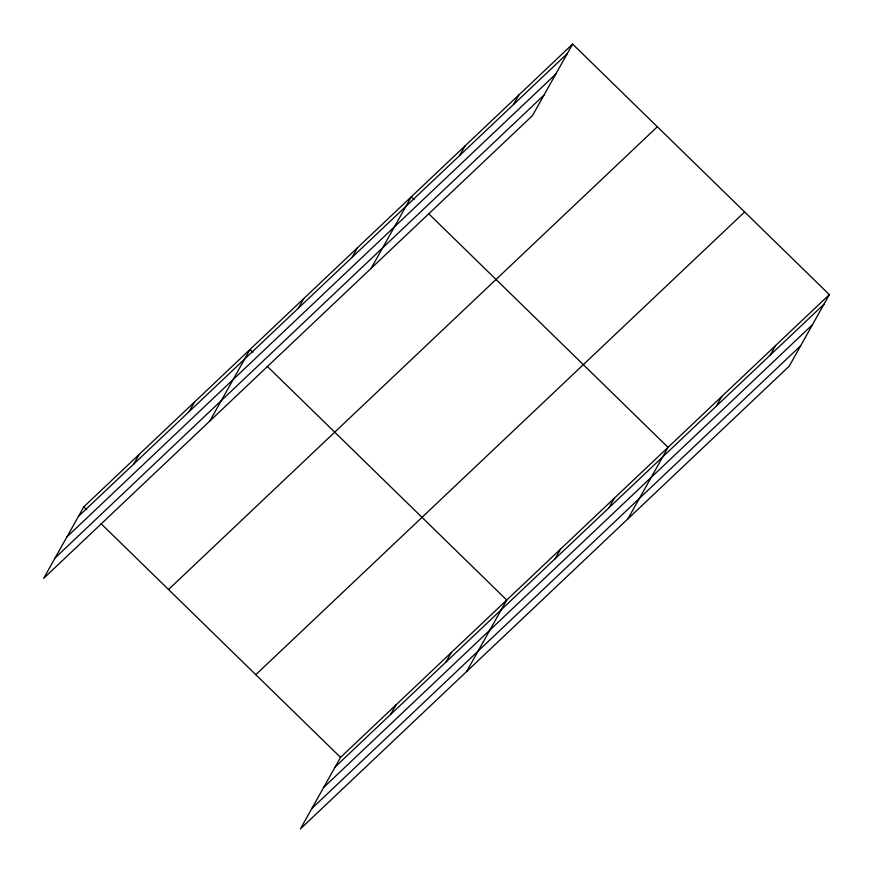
<?xml version="1.0" encoding="UTF-8"?>
<svg xmlns="http://www.w3.org/2000/svg" width="873" height="873" viewBox="0 0 873 873"><rect width="100%" height="100%" fill="white"/><g stroke="black" fill="none" stroke-linecap="round" stroke-linejoin="round"><path stroke-width="1.31" d="M572.612 44.076L83.797 506.82L43.65 578.363L532.465 115.618L572.612 44.076L829.35 294.637L789.203 366.18L300.388 828.924L340.535 757.382L829.35 294.637M133.809 463.978L139.2 454.375M189.201 411.532L194.592 401.929M209.847 421.026L249.994 349.484L252.886 352.31M298.37 308.191L303.76 298.588M352.146 257.284L357.537 247.681M371.156 268.317L411.303 196.774L414.195 199.601M459.678 155.481L465.069 145.878M513.455 104.574L518.846 94.971M390.547 714.54L395.938 704.937M445.95 662.094L451.33 652.491M466.586 671.588L506.733 600.046L267.324 366.398M555.119 558.753L560.499 549.15M608.885 507.846L614.276 498.243M627.894 518.889L668.041 447.347L428.632 213.689M716.427 406.043L721.807 396.44M770.193 355.136L775.584 345.533M78.406 516.423L567.221 53.679M66.937 536.862L555.752 74.118M55.119 557.923L543.934 95.168M168.522 589.515L657.336 126.76M255.811 674.698L744.625 211.953M335.145 766.985L823.959 304.241M323.676 787.435L812.49 324.68M311.857 808.485L800.672 345.741M83.797 506.82L86.689 509.646M101.126 523.735L340.535 757.382"/></g></svg>
